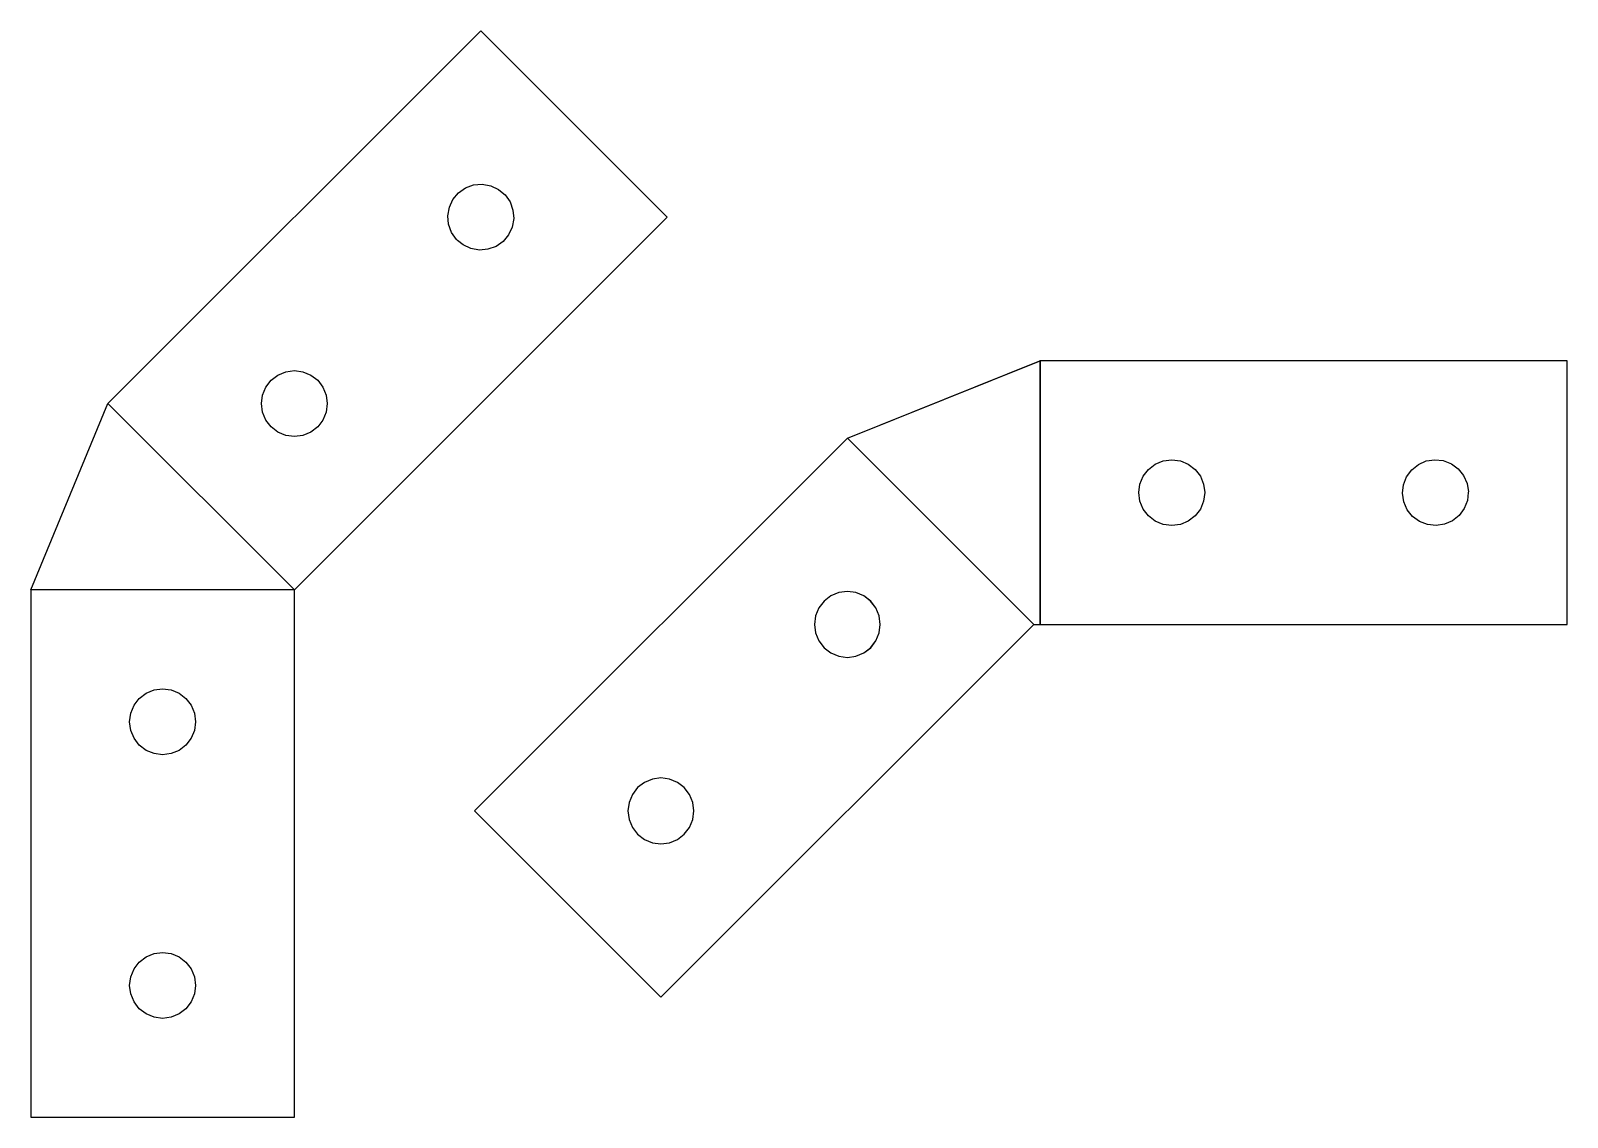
# Model space of a CAD drawing. Header units: metres. Extents: x 0.1 to 5.92, y 0 to 8.86.
# Drawn here: x 0.1 to 5.92, y 4.74 to 8.86 of the extents above; entities that cross this region are included whole.
import ezdxf

# ---------------------------------------------------------------- set-up
doc = ezdxf.new("R2010")
doc.units = ezdxf.units.M

msp = doc.modelspace()

# ---------------------------------------------------------------- linework, layer by layer
at = {"layer": 'enc_bracket_a'}
for p, q in [((3.1935, 7.3124, 0.0007), (3.9241, 7.6052, 0.0006)), ((3.1935, 7.3124, 0.2507), (3.9242, 7.6052, 0.2506)), ((3.9241, 7.6052, 0.0006), (3.9241, 6.6052, 0.0006)), ((5.9241, 7.6052, 0.0006), (3.9241, 7.6052, 0.0006)), ((3.9241, 7.6052, 0.0006), (3.9242, 7.6052, 0.2506)), ((5.9241, 7.6052, 0.2506), (3.9242, 7.6052, 0.2506)), ((3.9242, 7.6052, 0.2506), (3.9242, 6.6052, 0.2506)), ((5.9241, 7.6052, 0.0006), (5.9241, 7.6052, 0.2506)), ((5.9241, 6.6052, 0.0006), (5.9241, 7.6052, 0.0006)), ((5.9241, 6.6052, 0.2506), (5.9241, 7.6052, 0.2506)), ((1.7792, 5.8981, 0.001), (3.1935, 7.3124, 0.0007)), ((1.7793, 5.8981, 0.251), (3.1935, 7.3124, 0.2507)), ((3.1935, 7.3124, 0.0007), (3.1935, 7.3124, 0.2507)), ((3.1935, 7.3124, 0.2507), (3.9006, 6.6053, 0.2506)), ((3.1935, 7.3124, 0.0007), (3.9005, 6.6052, 0.0006)), ((4.3918, 7.226, 0.0006), (4.4241, 7.2303, 0.0006)), ((4.3918, 7.226, 0.2506), (4.4241, 7.2303, 0.2506)), ((4.4241, 7.2303, 0.0006), (4.4565, 7.226, 0.0006)), ((4.4241, 7.2303, 0.2506), (4.4565, 7.226, 0.2506)), ((4.4241, 7.2303, 0.0006), (4.4241, 7.2303, 0.2506)), ((5.3893, 7.2253, 0.2506), (5.4216, 7.2302, 0.2506)), ((5.3893, 7.2253, 0.0006), (5.4216, 7.2302, 0.0006)), ((5.4216, 7.2302, 0.0006), (5.4216, 7.2302, 0.2506)), ((5.4216, 7.2302, 0.2506), (5.454, 7.2266, 0.2506)), ((5.4216, 7.2302, 0.0006), (5.454, 7.2266, 0.0006)), ((4.3159, 7.1678, 0.0006), (4.3357, 7.1936, 0.0006)), ((4.3159, 7.1678, 0.2506), (4.3357, 7.1936, 0.2506)), ((4.3357, 7.1936, 0.0006), (4.3616, 7.2135, 0.0006)), ((4.3357, 7.1936, 0.2506), (4.3616, 7.2135, 0.2506)), ((4.3357, 7.1936, 0.0006), (4.3357, 7.1936, 0.2506)), ((4.3616, 7.2135, 0.0006), (4.3918, 7.226, 0.0006)), ((4.3616, 7.2135, 0.2506), (4.3918, 7.226, 0.2506)), ((4.3616, 7.2135, 0.0006), (4.3616, 7.2135, 0.2506)), ((4.3918, 7.226, 0.0006), (4.3918, 7.226, 0.2506)), ((4.4565, 7.226, 0.0006), (4.4565, 7.226, 0.2506)), ((4.4565, 7.226, 0.0006), (4.4866, 7.2135, 0.0006)), ((4.4565, 7.226, 0.2506), (4.4866, 7.2135, 0.2506)), ((4.4866, 7.2135, 0.0006), (4.5125, 7.1936, 0.0006)), ((4.4866, 7.2135, 0.2506), (4.5125, 7.1936, 0.2506)), ((4.4866, 7.2135, 0.0006), (4.4866, 7.2135, 0.2506)), ((4.5125, 7.1936, 0.0006), (4.5125, 7.1936, 0.2506)), ((4.5125, 7.1936, 0.2506), (4.5324, 7.1678, 0.2506)), ((4.5125, 7.1936, 0.0006), (4.5324, 7.1678, 0.0006)), ((5.3146, 7.1655, 0.2506), (5.334, 7.1918, 0.2506)), ((5.3146, 7.1655, 0.0006), (5.334, 7.1918, 0.0006)), ((5.334, 7.1918, 0.2506), (5.3594, 7.2122, 0.2506)), ((5.334, 7.1918, 0.0006), (5.3594, 7.2122, 0.0006)), ((5.334, 7.1918, 0.0006), (5.334, 7.1918, 0.2506)), ((5.3594, 7.2122, 0.2506), (5.3893, 7.2253, 0.2506)), ((5.3594, 7.2122, 0.0006), (5.3893, 7.2253, 0.0006)), ((5.3594, 7.2122, 0.0006), (5.3594, 7.2122, 0.2506)), ((5.3893, 7.2253, 0.0006), (5.3893, 7.2253, 0.2506)), ((5.454, 7.2266, 0.2506), (5.4844, 7.2148, 0.2506)), ((5.454, 7.2266, 0.0006), (5.4844, 7.2148, 0.0006)), ((5.454, 7.2266, 0.0006), (5.454, 7.2266, 0.2506)), ((5.4844, 7.2148, 0.2506), (5.5107, 7.1954, 0.2506)), ((5.4844, 7.2148, 0.0006), (5.5107, 7.1954, 0.0006)), ((5.4844, 7.2148, 0.0006), (5.4844, 7.2148, 0.2506)), ((5.5107, 7.1954, 0.2506), (5.5311, 7.1699, 0.2506)), ((5.5107, 7.1954, 0.0006), (5.5311, 7.1699, 0.0006)), ((5.5107, 7.1954, 0.0006), (5.5107, 7.1954, 0.2506)), ((5.5311, 7.1699, 0.2506), (5.5442, 7.14, 0.2506)), ((5.5311, 7.1699, 0.0006), (5.5311, 7.1699, 0.2506)), ((5.5311, 7.1699, 0.0006), (5.5442, 7.14, 0.0006)), ((4.2991, 7.1053, 0.0006), (4.3034, 7.1376, 0.0006)), ((4.2991, 7.1053, 0.2506), (4.3034, 7.1376, 0.2506)), ((4.3034, 7.1376, 0.0006), (4.3159, 7.1678, 0.0006)), ((4.3034, 7.1376, 0.2506), (4.3159, 7.1678, 0.2506)), ((4.3034, 7.1376, 0.0006), (4.3034, 7.1376, 0.2506)), ((4.3159, 7.1678, 0.0006), (4.3159, 7.1678, 0.2506)), ((4.5324, 7.1678, 0.0006), (4.5449, 7.1376, 0.0006)), ((4.5324, 7.1678, 0.2506), (4.5449, 7.1376, 0.2506)), ((4.5324, 7.1678, 0.0006), (4.5324, 7.1678, 0.2506)), ((4.5449, 7.1376, 0.0006), (4.5491, 7.1053, 0.0006)), ((4.5449, 7.1376, 0.0006), (4.5449, 7.1376, 0.2506)), ((4.5449, 7.1376, 0.2506), (4.5491, 7.1053, 0.2506)), ((5.2992, 7.1027, 0.2506), (5.3028, 7.1351, 0.2506)), ((5.2992, 7.1027, 0.0006), (5.3028, 7.1351, 0.0006)), ((5.3028, 7.1351, 0.2506), (5.3146, 7.1655, 0.2506)), ((5.3028, 7.1351, 0.0006), (5.3146, 7.1655, 0.0006)), ((5.3028, 7.1351, 0.0006), (5.3028, 7.1351, 0.2506)), ((5.3146, 7.1655, 0.0006), (5.3146, 7.1655, 0.2506)), ((5.5442, 7.14, 0.0006), (5.5491, 7.1078, 0.0006)), ((5.5442, 7.14, 0.2506), (5.5491, 7.1078, 0.2506)), ((5.5442, 7.14, 0.0006), (5.5442, 7.14, 0.2506)), ((4.3034, 7.0729, 0.0006), (4.2991, 7.1053, 0.0006)), ((4.2991, 7.1053, 0.0006), (4.2991, 7.1053, 0.2506)), ((4.3034, 7.0729, 0.2506), (4.2991, 7.1053, 0.2506)), ((4.3034, 7.0729, 0.0006), (4.3034, 7.0729, 0.2506)), ((4.3159, 7.0428, 0.0006), (4.3034, 7.0729, 0.0006)), ((4.3159, 7.0428, 0.2506), (4.3034, 7.0729, 0.2506)), ((4.5449, 7.0729, 0.0006), (4.5324, 7.0428, 0.0006)), ((4.5449, 7.0729, 0.2506), (4.5324, 7.0428, 0.2506)), ((4.5491, 7.1053, 0.2506), (4.5449, 7.0729, 0.2506)), ((4.5491, 7.1053, 0.0006), (4.5449, 7.0729, 0.0006)), ((4.5449, 7.0729, 0.0006), (4.5449, 7.0729, 0.2506)), ((4.5491, 7.1053, 0.0006), (4.5491, 7.1053, 0.2506)), ((5.2992, 7.1027, 0.0006), (5.2992, 7.1027, 0.2506)), ((5.3041, 7.0705, 0.0006), (5.2992, 7.1027, 0.0006)), ((5.3041, 7.0705, 0.2506), (5.2992, 7.1027, 0.2506)), ((5.3172, 7.0406, 0.0006), (5.3041, 7.0705, 0.0006)), ((5.3172, 7.0406, 0.2506), (5.3041, 7.0705, 0.2506)), ((5.3041, 7.0705, 0.0006), (5.3041, 7.0705, 0.2506)), ((5.5455, 7.0754, 0.0006), (5.5336, 7.045, 0.0006)), ((5.5455, 7.0754, 0.2506), (5.5336, 7.045, 0.2506)), ((5.5488, 7.1053, 0.0006), (5.5455, 7.0754, 0.0006)), ((5.5488, 7.1053, 0.2506), (5.5455, 7.0754, 0.2506)), ((5.5455, 7.0754, 0.0006), (5.5455, 7.0754, 0.2506)), ((5.5491, 7.1078, 0.0006), (5.5488, 7.1053, 0.0006)), ((5.5491, 7.1078, 0.2506), (5.5488, 7.1053, 0.2506)), ((5.5488, 7.1053, 0.0006), (5.5488, 7.1053, 0.2506)), ((5.5491, 7.1078, 0.0006), (5.5491, 7.1078, 0.2506)), ((4.3159, 7.0428, 0.0006), (4.3159, 7.0428, 0.2506)), ((4.3357, 7.0169, 0.0006), (4.3159, 7.0428, 0.0006)), ((4.3357, 7.0169, 0.2506), (4.3159, 7.0428, 0.2506)), ((4.3357, 7.0169, 0.0006), (4.3357, 7.0169, 0.2506)), ((4.3616, 6.997, 0.0006), (4.3357, 7.0169, 0.0006)), ((4.3616, 6.997, 0.2506), (4.3357, 7.0169, 0.2506)), ((4.3616, 6.997, 0.0006), (4.3616, 6.997, 0.2506)), ((4.3918, 6.9845, 0.0006), (4.3616, 6.997, 0.0006)), ((4.3918, 6.9845, 0.2506), (4.3616, 6.997, 0.2506)), ((4.4866, 6.997, 0.2506), (4.4565, 6.9845, 0.2506)), ((4.4866, 6.997, 0.0006), (4.4565, 6.9845, 0.0006)), ((4.5125, 7.0169, 0.0006), (4.4866, 6.997, 0.0006)), ((4.5125, 7.0169, 0.2506), (4.4866, 6.997, 0.2506)), ((4.4866, 6.997, 0.0006), (4.4866, 6.997, 0.2506)), ((4.5324, 7.0428, 0.0006), (4.5125, 7.0169, 0.0006)), ((4.5324, 7.0428, 0.2506), (4.5125, 7.0169, 0.2506)), ((4.5125, 7.0169, 0.0006), (4.5125, 7.0169, 0.2506)), ((4.5324, 7.0428, 0.0006), (4.5324, 7.0428, 0.2506)), ((5.3376, 7.0151, 0.2506), (5.3172, 7.0406, 0.2506)), ((5.3376, 7.0151, 0.0006), (5.3172, 7.0406, 0.0006)), ((5.3172, 7.0406, 0.0006), (5.3172, 7.0406, 0.2506)), ((5.3638, 6.9958, 0.0006), (5.3376, 7.0151, 0.0006)), ((5.3376, 7.0151, 0.0006), (5.3376, 7.0151, 0.2506)), ((5.3638, 6.9958, 0.2506), (5.3376, 7.0151, 0.2506)), ((5.3638, 6.9958, 0.0006), (5.3638, 6.9958, 0.2506)), ((5.3942, 6.9839, 0.0006), (5.3638, 6.9958, 0.0006)), ((5.3942, 6.9839, 0.2506), (5.3638, 6.9958, 0.2506)), ((5.4888, 6.9983, 0.0006), (5.4589, 6.9852, 0.0006)), ((5.4888, 6.9983, 0.2506), (5.4589, 6.9852, 0.2506)), ((5.5143, 7.0187, 0.2506), (5.4888, 6.9983, 0.2506)), ((5.5143, 7.0187, 0.0006), (5.4888, 6.9983, 0.0006)), ((5.4888, 6.9983, 0.0006), (5.4888, 6.9983, 0.2506)), ((5.5336, 7.045, 0.0006), (5.5143, 7.0187, 0.0006)), ((5.5336, 7.045, 0.2506), (5.5143, 7.0187, 0.2506)), ((5.5143, 7.0187, 0.0006), (5.5143, 7.0187, 0.2506)), ((5.5336, 7.045, 0.0006), (5.5336, 7.045, 0.2506)), ((4.3918, 6.9845, 0.0006), (4.3918, 6.9845, 0.2506)), ((4.4241, 6.9803, 0.2506), (4.3918, 6.9845, 0.2506)), ((4.4241, 6.9803, 0.0006), (4.3918, 6.9845, 0.0006)), ((4.4565, 6.9845, 0.2506), (4.4241, 6.9803, 0.2506)), ((4.4565, 6.9845, 0.0006), (4.4241, 6.9803, 0.0006)), ((4.4241, 6.9803, 0.0006), (4.4241, 6.9803, 0.2506)), ((4.4565, 6.9845, 0.0006), (4.4565, 6.9845, 0.2506)), ((5.4267, 6.9803, 0.0006), (5.3942, 6.9839, 0.0006)), ((5.4267, 6.9803, 0.2506), (5.3942, 6.9839, 0.2506)), ((5.3942, 6.9839, 0.0006), (5.3942, 6.9839, 0.2506)), ((5.4589, 6.9852, 0.0006), (5.4267, 6.9803, 0.0006)), ((5.4589, 6.9852, 0.2506), (5.4267, 6.9803, 0.2506)), ((5.4267, 6.9803, 0.0006), (5.4267, 6.9803, 0.2506)), ((5.4589, 6.9852, 0.0006), (5.4589, 6.9852, 0.2506)), ((3.1309, 6.7135, 0.0007), (3.1051, 6.6936, 0.0007)), ((3.131, 6.7135, 0.2507), (3.1051, 6.6937, 0.2507)), ((3.1611, 6.726, 0.0007), (3.1309, 6.7135, 0.0007)), ((3.1309, 6.7135, 0.0007), (3.131, 6.7135, 0.2507)), ((3.1611, 6.726, 0.2507), (3.131, 6.7135, 0.2507)), ((3.1934, 6.7303, 0.0007), (3.1611, 6.726, 0.0007)), ((3.1935, 6.7303, 0.2507), (3.1611, 6.726, 0.2507)), ((3.1611, 6.726, 0.0007), (3.1611, 6.726, 0.2507)), ((3.1934, 6.7303, 0.0007), (3.1935, 6.7303, 0.2507)), ((3.2258, 6.726, 0.0007), (3.1934, 6.7303, 0.0007)), ((3.2259, 6.726, 0.2507), (3.1935, 6.7303, 0.2507)), ((3.2559, 6.7135, 0.0007), (3.2258, 6.726, 0.0007)), ((3.2258, 6.726, 0.0007), (3.2259, 6.726, 0.2507)), ((3.256, 6.7135, 0.2507), (3.2259, 6.726, 0.2507)), ((3.2559, 6.7135, 0.0007), (3.256, 6.7135, 0.2507)), ((3.2818, 6.6936, 0.0007), (3.2559, 6.7135, 0.0007)), ((3.2819, 6.6937, 0.2507), (3.256, 6.7135, 0.2507)), ((3.0852, 6.6678, 0.0007), (3.0727, 6.6376, 0.0007)), ((3.0852, 6.6678, 0.2507), (3.0728, 6.6376, 0.2507)), ((3.1051, 6.6937, 0.2507), (3.0852, 6.6678, 0.2507)), ((3.1051, 6.6936, 0.0007), (3.0852, 6.6678, 0.0007)), ((3.0852, 6.6678, 0.0007), (3.0852, 6.6678, 0.2507)), ((3.1051, 6.6936, 0.0007), (3.1051, 6.6937, 0.2507)), ((3.2818, 6.6936, 0.0007), (3.2819, 6.6937, 0.2507)), ((3.3017, 6.6678, 0.0007), (3.2818, 6.6936, 0.0007)), ((3.3018, 6.6678, 0.2507), (3.2819, 6.6937, 0.2507)), ((3.3142, 6.6376, 0.0007), (3.3017, 6.6678, 0.0007)), ((3.3017, 6.6678, 0.0007), (3.3018, 6.6678, 0.2507)), ((3.3142, 6.6376, 0.2507), (3.3018, 6.6678, 0.2507)), ((3.9005, 6.6052, 0.0006), (2.4863, 5.191, 0.0009)), ((3.9006, 6.6053, 0.2506), (2.4864, 5.191, 0.2509)), ((3.0727, 6.6376, 0.0007), (3.0684, 6.6053, 0.0007)), ((3.0684, 6.6053, 0.0007), (3.0727, 6.5729, 0.0007)), ((3.0684, 6.6053, 0.0007), (3.0685, 6.6053, 0.2507)), ((3.0728, 6.6376, 0.2507), (3.0685, 6.6053, 0.2507)), ((3.0685, 6.6053, 0.2507), (3.0728, 6.5729, 0.2507)), ((3.0727, 6.6376, 0.0007), (3.0728, 6.6376, 0.2507)), ((3.3184, 6.6053, 0.0007), (3.3142, 6.6376, 0.0007)), ((3.3142, 6.6376, 0.0007), (3.3142, 6.6376, 0.2507)), ((3.3185, 6.6053, 0.2507), (3.3142, 6.6376, 0.2507)), ((3.3142, 6.5729, 0.2507), (3.3185, 6.6053, 0.2507)), ((3.3142, 6.5729, 0.0007), (3.3184, 6.6053, 0.0007)), ((3.3184, 6.6053, 0.0007), (3.3185, 6.6053, 0.2507)), ((3.9005, 6.6052, 0.0006), (3.9241, 6.6052, 0.0006)), ((3.9005, 6.6052, 0.0006), (3.9006, 6.6053, 0.2506)), ((3.9006, 6.6053, 0.2506), (3.9242, 6.6052, 0.2506)), ((3.9241, 6.6052, 0.0006), (3.9242, 6.6052, 0.2506)), ((3.9241, 6.6052, 0.0006), (5.9241, 6.6052, 0.0006)), ((3.9242, 6.6052, 0.2506), (5.9241, 6.6052, 0.2506)), ((5.9241, 6.6052, 0.0006), (5.9241, 6.6052, 0.2506)), ((3.0727, 6.5729, 0.0007), (3.0852, 6.5428, 0.0007)), ((3.0727, 6.5729, 0.0007), (3.0728, 6.5729, 0.2507)), ((3.0728, 6.5729, 0.2507), (3.0852, 6.5428, 0.2507)), ((3.0852, 6.5428, 0.0007), (3.0852, 6.5428, 0.2507)), ((3.0852, 6.5428, 0.2507), (3.1051, 6.5169, 0.2507)), ((3.0852, 6.5428, 0.0007), (3.1051, 6.5169, 0.0007)), ((3.2818, 6.5169, 0.0007), (3.3017, 6.5428, 0.0007)), ((3.2819, 6.5169, 0.2507), (3.3018, 6.5428, 0.2507)), ((3.3017, 6.5428, 0.0007), (3.3142, 6.5729, 0.0007)), ((3.3017, 6.5428, 0.0007), (3.3018, 6.5428, 0.2507)), ((3.3018, 6.5428, 0.2507), (3.3142, 6.5729, 0.2507)), ((3.3142, 6.5729, 0.0007), (3.3142, 6.5729, 0.2507)), ((3.1051, 6.5169, 0.0007), (3.1051, 6.5169, 0.2507)), ((3.1051, 6.5169, 0.0007), (3.1309, 6.497, 0.0007)), ((3.1051, 6.5169, 0.2507), (3.131, 6.497, 0.2507)), ((3.1309, 6.497, 0.0007), (3.131, 6.497, 0.2507)), ((3.1309, 6.497, 0.0007), (3.1611, 6.4845, 0.0007)), ((3.131, 6.497, 0.2507), (3.1611, 6.4845, 0.2507)), ((3.1611, 6.4845, 0.2507), (3.1935, 6.4803, 0.2507)), ((3.1611, 6.4845, 0.0007), (3.1934, 6.4803, 0.0007)), ((3.1611, 6.4845, 0.0007), (3.1611, 6.4845, 0.2507)), ((3.1934, 6.4803, 0.0007), (3.2258, 6.4845, 0.0007)), ((3.1934, 6.4803, 0.0007), (3.1935, 6.4803, 0.2507)), ((3.1935, 6.4803, 0.2507), (3.2259, 6.4845, 0.2507)), ((3.2258, 6.4845, 0.0007), (3.2559, 6.497, 0.0007)), ((3.2258, 6.4845, 0.0007), (3.2259, 6.4845, 0.2507)), ((3.2259, 6.4845, 0.2507), (3.256, 6.497, 0.2507)), ((3.2559, 6.497, 0.0007), (3.2818, 6.5169, 0.0007)), ((3.2559, 6.497, 0.0007), (3.256, 6.497, 0.2507)), ((3.256, 6.497, 0.2507), (3.2819, 6.5169, 0.2507)), ((3.2818, 6.5169, 0.0007), (3.2819, 6.5169, 0.2507)), ((2.4238, 6.0064, 0.0009), (2.3979, 5.9865, 0.0009)), ((2.4239, 6.0064, 0.2509), (2.398, 5.9865, 0.2509)), ((2.454, 6.0189, 0.0009), (2.4238, 6.0064, 0.0009)), ((2.4238, 6.0064, 0.0009), (2.4239, 6.0064, 0.2509)), ((2.454, 6.0189, 0.2509), (2.4239, 6.0064, 0.2509)), ((2.4863, 6.0231, 0.0009), (2.454, 6.0189, 0.0009)), ((2.4864, 6.0231, 0.2509), (2.454, 6.0189, 0.2509)), ((2.454, 6.0189, 0.0009), (2.454, 6.0189, 0.2509)), ((2.4863, 6.0231, 0.0009), (2.4864, 6.0231, 0.2509)), ((2.5187, 6.0189, 0.0009), (2.4863, 6.0231, 0.0009)), ((2.5187, 6.0189, 0.2509), (2.4864, 6.0231, 0.2509)), ((2.5187, 6.0189, 0.0009), (2.5187, 6.0189, 0.2509)), ((2.5489, 6.0064, 0.2509), (2.5187, 6.0189, 0.2509)), ((2.5488, 6.0064, 0.0009), (2.5187, 6.0189, 0.0009)), ((2.5488, 6.0064, 0.0009), (2.5489, 6.0064, 0.2509)), ((2.5747, 5.9865, 0.0009), (2.5488, 6.0064, 0.0009)), ((2.5748, 5.9865, 0.2509), (2.5489, 6.0064, 0.2509)), ((2.3781, 5.9606, 0.0009), (2.3656, 5.9305, 0.0009)), ((2.3781, 5.9606, 0.2509), (2.3656, 5.9305, 0.2509)), ((2.398, 5.9865, 0.2509), (2.3781, 5.9606, 0.2509)), ((2.3979, 5.9865, 0.0009), (2.3781, 5.9606, 0.0009)), ((2.3781, 5.9606, 0.0009), (2.3781, 5.9606, 0.2509)), ((2.3979, 5.9865, 0.0009), (2.398, 5.9865, 0.2509)), ((2.5747, 5.9865, 0.0009), (2.5748, 5.9865, 0.2509)), ((2.5946, 5.9606, 0.0008), (2.5747, 5.9865, 0.0009)), ((2.5946, 5.9606, 0.2508), (2.5748, 5.9865, 0.2509)), ((2.6071, 5.9305, 0.2508), (2.5946, 5.9606, 0.2508)), ((2.5946, 5.9606, 0.0008), (2.5946, 5.9606, 0.2508)), ((2.6071, 5.9305, 0.0008), (2.5946, 5.9606, 0.0008)), ((1.7792, 5.8981, 0.001), (1.7793, 5.8981, 0.251)), ((2.4863, 5.191, 0.0009), (1.7792, 5.8981, 0.001)), ((2.4864, 5.191, 0.2509), (1.7793, 5.8981, 0.251)), ((2.3656, 5.9305, 0.0009), (2.3613, 5.8981, 0.0009)), ((2.3613, 5.8981, 0.0009), (2.3656, 5.8658, 0.0009)), ((2.3613, 5.8981, 0.0009), (2.3614, 5.8981, 0.2509)), ((2.3656, 5.9305, 0.2509), (2.3614, 5.8981, 0.2509)), ((2.3614, 5.8981, 0.2509), (2.3656, 5.8658, 0.2509)), ((2.3656, 5.9305, 0.0009), (2.3656, 5.9305, 0.2509)), ((2.6114, 5.8981, 0.2508), (2.6071, 5.9305, 0.2508)), ((2.6071, 5.9305, 0.0008), (2.6071, 5.9305, 0.2508)), ((2.6113, 5.8981, 0.0008), (2.6071, 5.9305, 0.0008)), ((2.6071, 5.8658, 0.2508), (2.6114, 5.8981, 0.2508)), ((2.6071, 5.8658, 0.0008), (2.6113, 5.8981, 0.0008)), ((2.6113, 5.8981, 0.0008), (2.6114, 5.8981, 0.2508)), ((2.3656, 5.8658, 0.2509), (2.3781, 5.8356, 0.2509)), ((2.3656, 5.8658, 0.0009), (2.3781, 5.8356, 0.0009)), ((2.3656, 5.8658, 0.0009), (2.3656, 5.8658, 0.2509)), ((2.3781, 5.8356, 0.2509), (2.398, 5.8098, 0.2509)), ((2.3781, 5.8356, 0.0009), (2.3781, 5.8356, 0.2509)), ((2.3781, 5.8356, 0.0009), (2.3979, 5.8098, 0.0009)), ((2.5747, 5.8098, 0.0009), (2.5946, 5.8356, 0.0009)), ((2.5748, 5.8098, 0.2509), (2.5946, 5.8356, 0.2509)), ((2.5946, 5.8356, 0.2509), (2.6071, 5.8658, 0.2508)), ((2.5946, 5.8356, 0.0009), (2.6071, 5.8658, 0.0008)), ((2.5946, 5.8356, 0.0009), (2.5946, 5.8356, 0.2509)), ((2.6071, 5.8658, 0.0008), (2.6071, 5.8658, 0.2508)), ((2.3979, 5.8098, 0.0009), (2.4238, 5.7899, 0.0009)), ((2.3979, 5.8098, 0.0009), (2.398, 5.8098, 0.2509)), ((2.398, 5.8098, 0.2509), (2.4239, 5.7899, 0.2509)), ((2.4238, 5.7899, 0.0009), (2.4239, 5.7899, 0.2509)), ((2.4238, 5.7899, 0.0009), (2.454, 5.7774, 0.0009)), ((2.4239, 5.7899, 0.2509), (2.454, 5.7774, 0.2509)), ((2.454, 5.7774, 0.2509), (2.4864, 5.7731, 0.2509)), ((2.454, 5.7774, 0.0009), (2.454, 5.7774, 0.2509)), ((2.454, 5.7774, 0.0009), (2.4863, 5.7731, 0.0009)), ((2.4863, 5.7731, 0.0009), (2.5187, 5.7774, 0.0009)), ((2.4863, 5.7731, 0.0009), (2.4864, 5.7731, 0.2509)), ((2.4864, 5.7731, 0.2509), (2.5187, 5.7774, 0.2509)), ((2.5187, 5.7774, 0.0009), (2.5488, 5.7899, 0.0009)), ((2.5187, 5.7774, 0.2509), (2.5489, 5.7899, 0.2509)), ((2.5187, 5.7774, 0.0009), (2.5187, 5.7774, 0.2509)), ((2.5488, 5.7899, 0.0009), (2.5747, 5.8098, 0.0009)), ((2.5488, 5.7899, 0.0009), (2.5489, 5.7899, 0.2509)), ((2.5489, 5.7899, 0.2509), (2.5748, 5.8098, 0.2509)), ((2.5747, 5.8098, 0.0009), (2.5748, 5.8098, 0.2509)), ((2.4863, 5.191, 0.0009), (2.4864, 5.191, 0.2509))]:
    msp.add_line(p, q, dxfattribs=at)
at = {"layer": 'enc_bracket_b'}
for p, q in [((1.803, 8.8573, 0.2499), (0.3888, 7.4431, 0.25)), ((1.803, 8.8573, -0.0001), (0.3888, 7.4431, 0)), ((2.5101, 8.1502, 0.2499), (1.803, 8.8573, 0.2499)), ((2.5101, 8.1502, -0.0001), (1.803, 8.8573, -0.0001)), ((1.803, 8.8573, -0.0001), (1.803, 8.8573, 0.2499)), ((1.6976, 8.2173, 0.25), (1.7185, 8.2423, 0.25)), ((1.6976, 8.2173, -0.0001), (1.7185, 8.2423, -0.0001)), ((1.7185, 8.2423, 0.25), (1.7453, 8.2611, 0.25)), ((1.7185, 8.2423, -0.0001), (1.7453, 8.261, -0.0001)), ((1.7185, 8.2423, -0.0001), (1.7185, 8.2423, 0.25)), ((1.7453, 8.2611, 0.25), (1.7759, 8.2722, 0.25)), ((1.7453, 8.261, -0.0001), (1.7759, 8.2722, -0.0001)), ((1.7453, 8.261, -0.0001), (1.7453, 8.2611, 0.25)), ((1.7759, 8.2722, 0.25), (1.8084, 8.2751, 0.25)), ((1.7759, 8.2722, -0.0001), (1.8084, 8.2751, -0.0001)), ((1.7759, 8.2722, -0.0001), (1.7759, 8.2722, 0.25)), ((1.8084, 8.2751, -0.0001), (1.8406, 8.2694, -0.0001)), ((1.8084, 8.2751, 0.25), (1.8406, 8.2694, 0.2499)), ((1.8084, 8.2751, -0.0001), (1.8084, 8.2751, 0.25)), ((1.8406, 8.2694, 0.2499), (1.8702, 8.2556, 0.2499)), ((1.8406, 8.2694, -0.0001), (1.8406, 8.2694, 0.2499)), ((1.8406, 8.2694, -0.0001), (1.8702, 8.2556, -0.0001)), ((1.8702, 8.2556, 0.2499), (1.891, 8.2382, 0.2499)), ((1.8702, 8.2556, -0.0001), (1.8702, 8.2556, 0.2499)), ((1.8702, 8.2556, -0.0001), (1.891, 8.2382, -0.0001)), ((1.891, 8.2382, -0.0001), (1.8952, 8.2347, -0.0001)), ((1.891, 8.2382, 0.2499), (1.8952, 8.2347, 0.2499)), ((1.891, 8.2382, -0.0001), (1.891, 8.2382, 0.2499)), ((1.8952, 8.2347, 0.2499), (1.9139, 8.208, 0.2499)), ((1.8952, 8.2347, -0.0001), (1.9139, 8.208, -0.0001)), ((1.8952, 8.2347, -0.0001), (1.8952, 8.2347, 0.2499)), ((1.6781, 8.1556, -0.0001), (1.6838, 8.1877, -0.0001)), ((1.6782, 8.1556, 0.25), (1.6838, 8.1877, 0.25)), ((1.6838, 8.1877, -0.0001), (1.6976, 8.2173, -0.0001)), ((1.6838, 8.1877, 0.25), (1.6976, 8.2173, 0.25)), ((1.6838, 8.1877, -0.0001), (1.6838, 8.1877, 0.25)), ((1.6976, 8.2173, -0.0001), (1.6976, 8.2173, 0.25)), ((1.9139, 8.208, 0.2499), (1.9251, 8.1773, 0.2499)), ((1.9139, 8.208, -0.0001), (1.9251, 8.1773, -0.0001)), ((1.9139, 8.208, -0.0001), (1.9139, 8.208, 0.2499)), ((1.9251, 8.1773, -0.0001), (1.9279, 8.1448, -0.0001)), ((1.9251, 8.1773, 0.2499), (1.9279, 8.1448, 0.2499)), ((1.9251, 8.1773, -0.0001), (1.9251, 8.1773, 0.2499)), ((1.0959, 6.736, 0.25), (2.5101, 8.1502, 0.2499)), ((1.0959, 6.736, 0), (2.5101, 8.1502, -0.0001)), ((1.681, 8.1231, -0.0001), (1.6781, 8.1556, -0.0001)), ((1.6781, 8.1556, -0.0001), (1.6782, 8.1556, 0.25)), ((1.681, 8.1231, 0.25), (1.6782, 8.1556, 0.25)), ((1.6922, 8.0924, 0.25), (1.681, 8.1231, 0.25)), ((1.6922, 8.0924, -0.0001), (1.681, 8.1231, -0.0001)), ((1.681, 8.1231, -0.0001), (1.681, 8.1231, 0.25)), ((1.9223, 8.1127, 0.2499), (1.9085, 8.0831, 0.2499)), ((1.9223, 8.1127, -0.0001), (1.9085, 8.0831, -0.0001)), ((1.9279, 8.1448, 0.2499), (1.9223, 8.1127, 0.2499)), ((1.9279, 8.1448, -0.0001), (1.9223, 8.1127, -0.0001)), ((1.9223, 8.1127, -0.0001), (1.9223, 8.1127, 0.2499)), ((1.9279, 8.1448, -0.0001), (1.9279, 8.1448, 0.2499)), ((2.5101, 8.1502, -0.0001), (2.5101, 8.1502, 0.2499)), ((1.7109, 8.0657, -0.0001), (1.6922, 8.0924, -0.0001)), ((1.6922, 8.0924, -0.0001), (1.6922, 8.0924, 0.25)), ((1.7109, 8.0657, 0.25), (1.6922, 8.0924, 0.25)), ((1.7109, 8.0657, -0.0001), (1.7109, 8.0657, 0.25)), ((1.7151, 8.0622, -0.0001), (1.7109, 8.0657, -0.0001)), ((1.7151, 8.0622, 0.25), (1.7109, 8.0657, 0.25)), ((1.7359, 8.0447, 0.25), (1.7151, 8.0622, 0.25)), ((1.7359, 8.0447, -0.0001), (1.7151, 8.0622, -0.0001)), ((1.7151, 8.0622, -0.0001), (1.7151, 8.0622, 0.25)), ((1.7655, 8.031, 0.25), (1.7359, 8.0447, 0.25)), ((1.7655, 8.031, -0.0001), (1.7359, 8.0447, -0.0001)), ((1.7359, 8.0447, -0.0001), (1.7359, 8.0447, 0.25)), ((1.8875, 8.0581, 0.2499), (1.8608, 8.0393, 0.2499)), ((1.8875, 8.0581, -0.0001), (1.8608, 8.0393, -0.0001)), ((1.9085, 8.0831, 0.2499), (1.8875, 8.0581, 0.2499)), ((1.9085, 8.0831, -0.0001), (1.8875, 8.0581, -0.0001)), ((1.8875, 8.0581, -0.0001), (1.8875, 8.0581, 0.2499)), ((1.9085, 8.0831, -0.0001), (1.9085, 8.0831, 0.2499)), ((1.7976, 8.0253, 0.2499), (1.7655, 8.031, 0.25)), ((1.7976, 8.0253, -0.0001), (1.7655, 8.031, -0.0001)), ((1.7655, 8.031, -0.0001), (1.7655, 8.031, 0.25)), ((1.8301, 8.0282, -0.0001), (1.7976, 8.0253, -0.0001)), ((1.8301, 8.0282, 0.2499), (1.7976, 8.0253, 0.2499)), ((1.7976, 8.0253, -0.0001), (1.7976, 8.0253, 0.2499)), ((1.8608, 8.0393, 0.2499), (1.8301, 8.0282, 0.2499)), ((1.8608, 8.0393, -0.0001), (1.8301, 8.0282, -0.0001)), ((1.8301, 8.0282, -0.0001), (1.8301, 8.0282, 0.2499)), ((1.8608, 8.0393, -0.0001), (1.8608, 8.0393, 0.2499)), ((0.9877, 7.5056, -0.0001), (1.0075, 7.5315, -0.0001)), ((0.9877, 7.5056, 0.25), (1.0075, 7.5315, 0.25)), ((1.0075, 7.5315, -0.0001), (1.0334, 7.5513, -0.0001)), ((1.0075, 7.5315, 0.25), (1.0334, 7.5513, 0.25)), ((1.0075, 7.5315, -0.0001), (1.0075, 7.5315, 0.25)), ((1.0334, 7.5513, 0.25), (1.0636, 7.5638, 0.25)), ((1.0334, 7.5513, -0.0001), (1.0636, 7.5638, -0.0001)), ((1.0334, 7.5513, -0.0001), (1.0334, 7.5513, 0.25)), ((1.0636, 7.5638, 0.25), (1.0959, 7.5681, 0.25)), ((1.0636, 7.5638, -0.0001), (1.0959, 7.5681, -0.0001)), ((1.0636, 7.5638, -0.0001), (1.0636, 7.5638, 0.25)), ((1.0959, 7.5681, 0.25), (1.1283, 7.5638, 0.25)), ((1.0959, 7.5681, -0.0001), (1.1283, 7.5638, -0.0001)), ((1.0959, 7.5681, -0.0001), (1.0959, 7.5681, 0.25)), ((1.1283, 7.5638, 0.25), (1.1584, 7.5513, 0.25)), ((1.1283, 7.5638, -0.0001), (1.1584, 7.5513, -0.0001)), ((1.1283, 7.5638, -0.0001), (1.1283, 7.5638, 0.25)), ((1.1584, 7.5513, 0.25), (1.1843, 7.5315, 0.25)), ((1.1584, 7.5513, -0.0001), (1.1843, 7.5315, -0.0001)), ((1.1584, 7.5513, -0.0001), (1.1584, 7.5513, 0.25)), ((1.1843, 7.5315, 0.25), (1.2042, 7.5056, 0.25)), ((1.1843, 7.5315, -0.0001), (1.1843, 7.5315, 0.25)), ((1.1843, 7.5315, -0.0001), (1.2042, 7.5056, -0.0001)), ((0.9709, 7.4431, -0.0001), (0.9752, 7.4754, -0.0001)), ((0.9709, 7.4431, 0.25), (0.9752, 7.4754, 0.25)), ((0.9752, 7.4754, 0.25), (0.9877, 7.5056, 0.25)), ((0.9752, 7.4754, -0.0001), (0.9877, 7.5056, -0.0001)), ((0.9752, 7.4754, -0.0001), (0.9752, 7.4754, 0.25)), ((0.9877, 7.5056, -0.0001), (0.9877, 7.5056, 0.25)), ((1.2042, 7.5056, 0.25), (1.2167, 7.4754, 0.25)), ((1.2042, 7.5056, -0.0001), (1.2167, 7.4754, -0.0001)), ((1.2042, 7.5056, -0.0001), (1.2042, 7.5056, 0.25)), ((1.2167, 7.4754, 0.25), (1.2209, 7.4431, 0.25)), ((1.2167, 7.4754, -0.0001), (1.2209, 7.4431, -0.0001)), ((1.2167, 7.4754, -0.0001), (1.2167, 7.4754, 0.25)), ((0.0959, 6.736, 0), (0.3888, 7.4431, 0)), ((0.0959, 6.736, 0.25), (0.3888, 7.4431, 0.25)), ((1.0959, 6.736, 0.25), (0.3888, 7.4431, 0.25)), ((0.3888, 7.4431, 0), (0.3888, 7.4431, 0.25)), ((1.0959, 6.736, 0), (0.3888, 7.4431, 0)), ((0.9752, 7.4107, -0.0001), (0.9709, 7.4431, -0.0001)), ((0.9709, 7.4431, -0.0001), (0.9709, 7.4431, 0.25)), ((0.9752, 7.4107, 0.25), (0.9709, 7.4431, 0.25)), ((0.9752, 7.4107, -0.0001), (0.9752, 7.4107, 0.25)), ((0.9877, 7.3806, 0.25), (0.9752, 7.4107, 0.25)), ((0.9877, 7.3806, -0.0001), (0.9752, 7.4107, -0.0001)), ((1.2167, 7.4107, 0.25), (1.2042, 7.3806, 0.25)), ((1.2167, 7.4107, -0.0001), (1.2042, 7.3806, -0.0001)), ((1.2209, 7.4431, 0.25), (1.2167, 7.4107, 0.25)), ((1.2209, 7.4431, -0.0001), (1.2167, 7.4107, -0.0001)), ((1.2167, 7.4107, -0.0001), (1.2167, 7.4107, 0.25)), ((1.2209, 7.4431, -0.0001), (1.2209, 7.4431, 0.25)), ((1.0075, 7.3547, 0.25), (0.9877, 7.3806, 0.25)), ((1.0075, 7.3547, -0.0001), (0.9877, 7.3806, -0.0001)), ((0.9877, 7.3806, -0.0001), (0.9877, 7.3806, 0.25)), ((1.0334, 7.3348, 0.25), (1.0075, 7.3547, 0.25)), ((1.0334, 7.3348, -0.0001), (1.0075, 7.3547, -0.0001)), ((1.0075, 7.3547, -0.0001), (1.0075, 7.3547, 0.25)), ((1.1843, 7.3547, 0.25), (1.1584, 7.3348, 0.25)), ((1.1843, 7.3547, -0.0001), (1.1584, 7.3348, -0.0001)), ((1.2042, 7.3806, 0.25), (1.1843, 7.3547, 0.25)), ((1.2042, 7.3806, -0.0001), (1.1843, 7.3547, -0.0001)), ((1.1843, 7.3547, -0.0001), (1.1843, 7.3547, 0.25)), ((1.2042, 7.3806, -0.0001), (1.2042, 7.3806, 0.25)), ((1.0636, 7.3223, 0.25), (1.0334, 7.3348, 0.25)), ((1.0636, 7.3223, -0.0001), (1.0334, 7.3348, -0.0001)), ((1.0334, 7.3348, -0.0001), (1.0334, 7.3348, 0.25)), ((1.0959, 7.3181, 0.25), (1.0636, 7.3223, 0.25)), ((1.0959, 7.3181, -0.0001), (1.0636, 7.3223, -0.0001)), ((1.0636, 7.3223, -0.0001), (1.0636, 7.3223, 0.25)), ((1.1283, 7.3223, -0.0001), (1.0959, 7.3181, -0.0001)), ((1.1283, 7.3223, 0.25), (1.0959, 7.3181, 0.25)), ((1.0959, 7.3181, -0.0001), (1.0959, 7.3181, 0.25)), ((1.1584, 7.3348, 0.25), (1.1283, 7.3223, 0.25)), ((1.1584, 7.3348, -0.0001), (1.1283, 7.3223, -0.0001)), ((1.1283, 7.3223, -0.0001), (1.1283, 7.3223, 0.25)), ((1.1584, 7.3348, -0.0001), (1.1584, 7.3348, 0.25)), ((0.0959, 6.736, 0), (0.0959, 4.736, 0)), ((1.0959, 6.736, 0.25), (0.0959, 6.736, 0.25)), ((0.0959, 6.736, 0.25), (0.0959, 4.736, 0.25)), ((0.0959, 6.736, 0), (0.0959, 6.736, 0.25)), ((1.0959, 4.736, 0), (1.0959, 6.736, 0)), ((1.0959, 6.736, 0), (1.0959, 6.736, 0.25)), ((1.0959, 4.736, 0.25), (1.0959, 6.736, 0.25)), ((0.5334, 6.3442, 0.25), (0.5636, 6.3567, 0.25)), ((0.5334, 6.3442, 0), (0.5636, 6.3567, 0)), ((0.5636, 6.3567, 0.25), (0.5959, 6.361, 0.25)), ((0.5636, 6.3567, 0), (0.5959, 6.361, 0)), ((0.5636, 6.3567, 0), (0.5636, 6.3567, 0.25)), ((0.5959, 6.361, 0), (0.6283, 6.3567, 0)), ((0.5959, 6.361, 0), (0.5959, 6.361, 0.25)), ((0.5959, 6.361, 0.25), (0.6283, 6.3567, 0.25)), ((0.6283, 6.3567, 0), (0.6283, 6.3567, 0.25)), ((0.6283, 6.3567, 0.25), (0.6584, 6.3442, 0.25)), ((0.6283, 6.3567, 0), (0.6584, 6.3442, 0)), ((0.4752, 6.2683, 0), (0.4877, 6.2985, 0)), ((0.4752, 6.2683, 0.25), (0.4877, 6.2985, 0.25)), ((0.4877, 6.2985, 0.25), (0.5075, 6.3244, 0.25)), ((0.4877, 6.2985, 0), (0.5075, 6.3244, 0)), ((0.4877, 6.2985, 0), (0.4877, 6.2985, 0.25)), ((0.5075, 6.3244, 0), (0.5334, 6.3442, 0)), ((0.5075, 6.3244, 0.25), (0.5334, 6.3442, 0.25)), ((0.5075, 6.3244, 0), (0.5075, 6.3244, 0.25)), ((0.5334, 6.3442, 0), (0.5334, 6.3442, 0.25)), ((0.6584, 6.3442, 0), (0.6843, 6.3244, 0)), ((0.6584, 6.3442, 0.25), (0.6843, 6.3244, 0.25)), ((0.6584, 6.3442, 0), (0.6584, 6.3442, 0.25)), ((0.6843, 6.3244, 0), (0.7042, 6.2985, 0)), ((0.6843, 6.3244, 0), (0.6843, 6.3244, 0.25)), ((0.6843, 6.3244, 0.25), (0.7042, 6.2985, 0.25)), ((0.7042, 6.2985, 0), (0.7167, 6.2683, 0)), ((0.7042, 6.2985, 0.25), (0.7167, 6.2683, 0.25)), ((0.7042, 6.2985, 0), (0.7042, 6.2985, 0.25)), ((0.4709, 6.236, 0.25), (0.4752, 6.2683, 0.25)), ((0.4709, 6.236, 0), (0.4752, 6.2683, 0)), ((0.4752, 6.2683, 0), (0.4752, 6.2683, 0.25)), ((0.7167, 6.2683, 0.25), (0.7209, 6.236, 0.25)), ((0.7167, 6.2683, 0), (0.7167, 6.2683, 0.25)), ((0.7167, 6.2683, 0), (0.7209, 6.236, 0)), ((0.4752, 6.2036, 0), (0.4709, 6.236, 0)), ((0.4709, 6.236, 0), (0.4709, 6.236, 0.25)), ((0.4752, 6.2036, 0.25), (0.4709, 6.236, 0.25)), ((0.4877, 6.1735, 0.25), (0.4752, 6.2036, 0.25)), ((0.4752, 6.2036, 0), (0.4752, 6.2036, 0.25)), ((0.4877, 6.1735, 0), (0.4752, 6.2036, 0)), ((0.7167, 6.2036, 0.25), (0.7042, 6.1735, 0.25)), ((0.7167, 6.2036, 0), (0.7042, 6.1735, 0)), ((0.7209, 6.236, 0), (0.7167, 6.2036, 0)), ((0.7209, 6.236, 0.25), (0.7167, 6.2036, 0.25)), ((0.7167, 6.2036, 0), (0.7167, 6.2036, 0.25)), ((0.7209, 6.236, 0), (0.7209, 6.236, 0.25)), ((0.4877, 6.1735, 0), (0.4877, 6.1735, 0.25)), ((0.5075, 6.1476, 0), (0.4877, 6.1735, 0)), ((0.5075, 6.1476, 0.25), (0.4877, 6.1735, 0.25)), ((0.5334, 6.1277, 0.25), (0.5075, 6.1476, 0.25)), ((0.5075, 6.1476, 0), (0.5075, 6.1476, 0.25)), ((0.5334, 6.1277, 0), (0.5075, 6.1476, 0)), ((0.5636, 6.1152, 0.25), (0.5334, 6.1277, 0.25)), ((0.5334, 6.1277, 0), (0.5334, 6.1277, 0.25)), ((0.5636, 6.1152, 0), (0.5334, 6.1277, 0)), ((0.6584, 6.1277, 0), (0.6283, 6.1152, 0)), ((0.6584, 6.1277, 0.25), (0.6283, 6.1152, 0.25)), ((0.6843, 6.1476, 0.25), (0.6584, 6.1277, 0.25)), ((0.6843, 6.1476, 0), (0.6584, 6.1277, 0)), ((0.6584, 6.1277, 0), (0.6584, 6.1277, 0.25)), ((0.7042, 6.1735, 0.25), (0.6843, 6.1476, 0.25)), ((0.7042, 6.1735, 0), (0.6843, 6.1476, 0)), ((0.6843, 6.1476, 0), (0.6843, 6.1476, 0.25)), ((0.7042, 6.1735, 0), (0.7042, 6.1735, 0.25)), ((0.5959, 6.111, 0), (0.5636, 6.1152, 0)), ((0.5959, 6.111, 0.25), (0.5636, 6.1152, 0.25)), ((0.5636, 6.1152, 0), (0.5636, 6.1152, 0.25)), ((0.6283, 6.1152, 0.25), (0.5959, 6.111, 0.25)), ((0.6283, 6.1152, 0), (0.5959, 6.111, 0)), ((0.5959, 6.111, 0), (0.5959, 6.111, 0.25)), ((0.6283, 6.1152, 0), (0.6283, 6.1152, 0.25)), ((0.4877, 5.2985, 0.25), (0.5075, 5.3244, 0.25)), ((0.4877, 5.2985, 0), (0.5075, 5.3244, 0)), ((0.5075, 5.3244, 0), (0.5334, 5.3442, 0)), ((0.5075, 5.3244, 0.25), (0.5334, 5.3442, 0.25)), ((0.5075, 5.3244, 0), (0.5075, 5.3244, 0.25)), ((0.5334, 5.3442, 0.25), (0.5636, 5.3567, 0.25)), ((0.5334, 5.3442, 0), (0.5636, 5.3567, 0)), ((0.5334, 5.3442, 0), (0.5334, 5.3442, 0.25)), ((0.5636, 5.3567, 0), (0.5959, 5.361, 0)), ((0.5636, 5.3567, 0.25), (0.5959, 5.361, 0.25)), ((0.5636, 5.3567, 0), (0.5636, 5.3567, 0.25)), ((0.5959, 5.361, 0), (0.5959, 5.361, 0.25)), ((0.5959, 5.361, 0), (0.6283, 5.3567, 0)), ((0.5959, 5.361, 0.25), (0.6283, 5.3567, 0.25)), ((0.6283, 5.3567, 0), (0.6584, 5.3442, 0)), ((0.6283, 5.3567, 0.25), (0.6584, 5.3442, 0.25)), ((0.6283, 5.3567, 0), (0.6283, 5.3567, 0.25)), ((0.6584, 5.3442, 0), (0.6584, 5.3442, 0.25)), ((0.6584, 5.3442, 0), (0.6843, 5.3244, 0)), ((0.6584, 5.3442, 0.25), (0.6843, 5.3244, 0.25)), ((0.6843, 5.3244, 0), (0.7042, 5.2985, 0)), ((0.6843, 5.3244, 0), (0.6843, 5.3244, 0.25)), ((0.6843, 5.3244, 0.25), (0.7042, 5.2985, 0.25)), ((0.4709, 5.236, 0), (0.4752, 5.2683, 0)), ((0.4709, 5.236, 0.25), (0.4752, 5.2683, 0.25)), ((0.4752, 5.2683, 0.25), (0.4877, 5.2985, 0.25)), ((0.4752, 5.2683, 0), (0.4877, 5.2985, 0)), ((0.4752, 5.2683, 0), (0.4752, 5.2683, 0.25)), ((0.4877, 5.2985, 0), (0.4877, 5.2985, 0.25)), ((0.7042, 5.2985, 0), (0.7042, 5.2985, 0.25)), ((0.7042, 5.2985, 0), (0.7167, 5.2683, 0)), ((0.7042, 5.2985, 0.25), (0.7167, 5.2683, 0.25)), ((0.7167, 5.2683, 0), (0.7209, 5.236, 0)), ((0.7167, 5.2683, 0.25), (0.7209, 5.236, 0.25)), ((0.7167, 5.2683, 0), (0.7167, 5.2683, 0.25)), ((0.4752, 5.2036, 0.25), (0.4709, 5.236, 0.25)), ((0.4752, 5.2036, 0), (0.4709, 5.236, 0)), ((0.4709, 5.236, 0), (0.4709, 5.236, 0.25)), ((0.4877, 5.1735, 0), (0.4752, 5.2036, 0)), ((0.4752, 5.2036, 0), (0.4752, 5.2036, 0.25)), ((0.4877, 5.1735, 0.25), (0.4752, 5.2036, 0.25)), ((0.7167, 5.2036, 0), (0.7042, 5.1735, 0)), ((0.7167, 5.2036, 0.25), (0.7042, 5.1735, 0.25)), ((0.7209, 5.236, 0), (0.7167, 5.2036, 0)), ((0.7209, 5.236, 0.25), (0.7167, 5.2036, 0.25)), ((0.7167, 5.2036, 0), (0.7167, 5.2036, 0.25)), ((0.7209, 5.236, 0), (0.7209, 5.236, 0.25)), ((0.5075, 5.1476, 0.25), (0.4877, 5.1735, 0.25)), ((0.5075, 5.1476, 0), (0.4877, 5.1735, 0)), ((0.4877, 5.1735, 0), (0.4877, 5.1735, 0.25)), ((0.5334, 5.1277, 0), (0.5075, 5.1476, 0)), ((0.5075, 5.1476, 0), (0.5075, 5.1476, 0.25)), ((0.5334, 5.1277, 0.25), (0.5075, 5.1476, 0.25)), ((0.6843, 5.1476, 0), (0.6584, 5.1277, 0)), ((0.6843, 5.1476, 0.25), (0.6584, 5.1277, 0.25)), ((0.7042, 5.1735, 0), (0.6843, 5.1476, 0)), ((0.7042, 5.1735, 0.25), (0.6843, 5.1476, 0.25)), ((0.6843, 5.1476, 0), (0.6843, 5.1476, 0.25)), ((0.7042, 5.1735, 0), (0.7042, 5.1735, 0.25)), ((0.5636, 5.1152, 0), (0.5334, 5.1277, 0)), ((0.5334, 5.1277, 0), (0.5334, 5.1277, 0.25)), ((0.5636, 5.1152, 0.25), (0.5334, 5.1277, 0.25)), ((0.5636, 5.1152, 0), (0.5636, 5.1152, 0.25)), ((0.5959, 5.111, 0.25), (0.5636, 5.1152, 0.25)), ((0.5959, 5.111, 0), (0.5636, 5.1152, 0)), ((0.6283, 5.1152, 0.25), (0.5959, 5.111, 0.25)), ((0.6283, 5.1152, 0), (0.5959, 5.111, 0)), ((0.5959, 5.111, 0), (0.5959, 5.111, 0.25)), ((0.6584, 5.1277, 0), (0.6283, 5.1152, 0)), ((0.6584, 5.1277, 0.25), (0.6283, 5.1152, 0.25)), ((0.6283, 5.1152, 0), (0.6283, 5.1152, 0.25)), ((0.6584, 5.1277, 0), (0.6584, 5.1277, 0.25)), ((0.0959, 4.736, 0), (1.0959, 4.736, 0)), ((0.0959, 4.736, 0), (0.0959, 4.736, 0.25)), ((0.0959, 4.736, 0.25), (1.0959, 4.736, 0.25)), ((1.0959, 4.736, 0), (1.0959, 4.736, 0.25))]:
    msp.add_line(p, q, dxfattribs=at)

doc.saveas('drawing.dxf')
